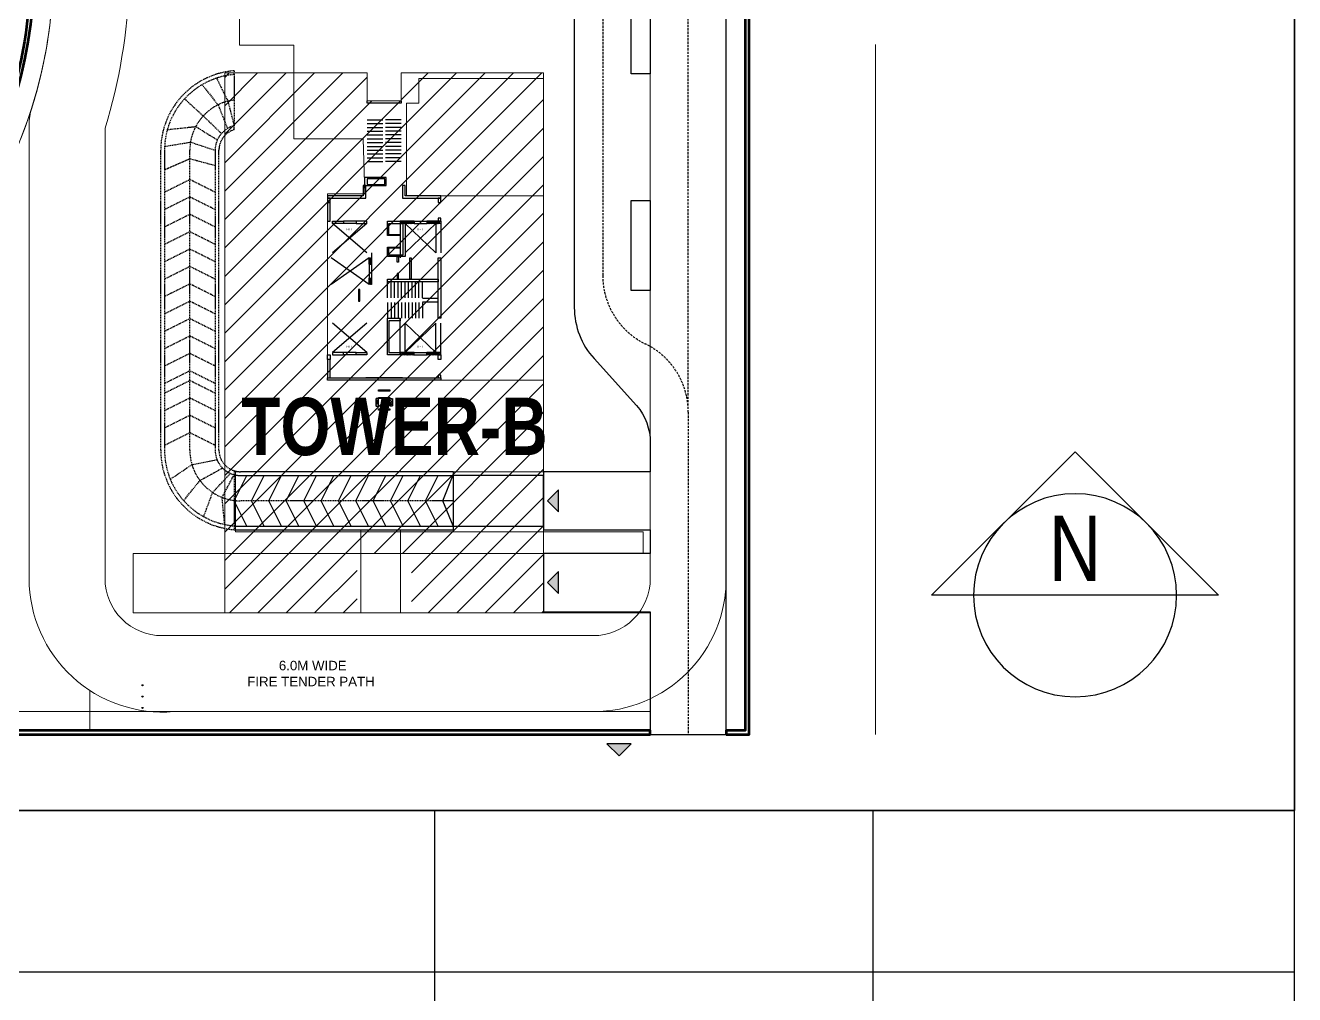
# Model space of a CAD drawing. Header units: millimetres. Extents: x 2061841 to 105821645, y -77612 to 48520811.
# Drawn here: x 2517186 to 2522870, y 31550 to 35890 of the extents above; entities that cross this region are included whole.
import ezdxf
from ezdxf.enums import TextEntityAlignment as Align

# ---------------------------------------------------------------- set-up
doc = ezdxf.new("R2010")
doc.units = ezdxf.units.MM
doc.header["$LTSCALE"] = 10
doc.header["$MEASUREMENT"] = 0
doc.linetypes.add('DASHED', pattern=[0.75, 0.5, -0.25])
doc.linetypes.add('HIDDEN', pattern=[0.375, 0.25, -0.125])
for name, color, linetype in [('A-Parking Bays', 253, 'Continuous'), ('BORDER', 5, 'Continuous'), ('SANCTION-A1 594X841$0$A1_Title Block_A-TITLE', 3, 'Continuous')]:
    doc.layers.add(name, color=color, linetype=linetype)
doc.layers.add('A-Site', color=253, linetype='Continuous', lineweight=9)
doc.layers.add('Layer1', color=253, linetype='Continuous', lineweight=5)
doc.styles.add('1035_Tower Layout$0$WD-50', font='ARIALN.TTF', dxfattribs={"height": 150})
doc.styles.add('SANCTION-A1 594X841$0$A1_Title Block$0$A1_Title Block$0$MAS-TXTL', font='arialbd.ttf')
doc.styles.add('SANCTION-A1 594X841$0$Arial', font='arial.ttf')
doc.styles.add('SANCTION-A1 594X841$0$Standard', font='arial.ttf')
doc.styles.add('WD-500', font='arial.ttf', dxfattribs={"height": 750})

# ---------------------------------------------------------------- blocks, each defined once
blk = doc.blocks.new('SANCTION-A1 594X841$0$dtl-id-e')
at = {"color": 4, "linetype": 'Continuous'}
blk.add_lwpolyline([(0, 6.5), (0, 9.192), (9.192, 0), (0, -9.192), (0, -6.5)], dxfattribs=at)
blk = doc.blocks.new('SANCTION-A1 594X841$0$dtl-id')
at = {"color": 4, "linetype": 'Continuous'}
blk.add_line((-6.5, 0), (6.5, 0), dxfattribs=at)
blk.add_circle((0, 0), 6.5, dxfattribs=at)
at = {"color": 2, "style": 'SANCTION-A1 594X841$0$Standard', "width": 0.8}
blk.add_attdef('99', text='', height=3, dxfattribs=at).set_placement((0, 3.043), align=Align.MIDDLE_CENTER)
at = {"color": 3, "style": 'SANCTION-A1 594X841$0$Standard', "width": 0.8}
blk.add_attdef('A-100', text='', height=2, dxfattribs=at).set_placement((0, -2.483), align=Align.MIDDLE_CENTER)
blk = doc.blocks.new('A$C8e09e99a')
at = {"layer": 'A-Parking Bays', "ltscale": 125, "transparency": 33554483}
h = blk.add_hatch(color=256, dxfattribs=at)
h.dxf.hatch_style = 1
h.paths.add_polyline_path([(-1726, 1733), (1726, 1733), (0, 0)])
at = {"layer": 'A-Parking Bays', "ltscale": 125, "transparency": 33554534}
blk.add_lwpolyline([(-1726, 1733), (1726, 1733), (0, 0), (-1726, 1733)], dxfattribs=at)

msp = doc.modelspace()

# ---------------------------------------------------------------- hatches: boundary and pattern name
h = msp.add_hatch()
h.set_pattern_fill('ANSI37', color=253, scale=0.8505, angle=270)
h.set_pattern_definition([(315, (2502435.241, 56053.8148), (1.90942696, 1.90942696), []), (45, (2502435.241, 56053.8148), (-1.90942696, 1.90942696), [])])
h.paths.add_polyline_path([(2519040.4, 35013.8), (2519040.4, 35002.5), (2518983.7, 35002.5), (2518983.7, 35013.8), (2519040.4, 35013.8)])
h.paths.add_polyline_path([(2518927, 35013.8), (2518927, 35002.5), (2518870.3, 35002.5), (2518870.3, 35013.8), (2518927, 35013.8)])
h = msp.add_hatch()
h.set_pattern_fill('ANSI37', color=253, scale=0.8505)
h.set_pattern_definition([(45, (2285073.2823, 74574.227), (-1.909426958, 1.909426958), []), (135, (2285073.2823, 74574.227), (-1.909426958, -1.909426958), [])])
h.paths.add_polyline_path([(2518737.3, 34821), (2518726, 34821), (2518726, 34849.4), (2518737.3, 34849.4)])
h.paths.add_polyline_path([(2518737.3, 34730.3), (2518726, 34730.3), (2518726, 34758.7), (2518737.3, 34758.7)])
h = msp.add_hatch()
h.set_pattern_fill('ANSI37', color=253, scale=0.8505)
h.set_pattern_definition([(45, (2544412.6613, 39830.925), (-1.90942696, 1.90942696), []), (135, (2544412.6613, 39830.925), (-1.90942696, -1.90942696), [])])
h.paths.add_polyline_path([(2519040.4, 34414.4), (2519040.4, 34425.7), (2518983.7, 34425.7), (2518983.7, 34414.4), (2519040.4, 34414.4)])
h.paths.add_polyline_path([(2518927, 34414.4), (2518927, 34425.7), (2518870.3, 34425.7), (2518870.3, 34414.4), (2518927, 34414.4)])
at = {"layer": 'Layer1'}
h = msp.add_hatch(dxfattribs=at)
h.set_pattern_fill('ANSI31', color=6, scale=28.35)
h.set_pattern_definition([(45, (2313095.84, 75590.35), (-63.647565, 63.647565), [])])
h.paths.add_polyline_path([(2518715.9, 35552.6), (2518715.9, 35677.3), (2518078.4, 35677.3), (2518078.4, 33259.3), (2518670.9, 33259.3), (2518670.9, 33525.7), (2518914.4, 33525.7), (2518914.4, 33259.3), (2519506.8, 33259.3), (2519506.8, 35677.3), (2518869, 35677.3), (2518869, 35552.6)])

# ---------------------------------------------------------------- linework, layer by layer
at = {"color": 253, "linetype": 'DASHED', "ltscale": 2}
for p, q in [((2520154.6, 34157.5, 0), (2520154.6, 38076.7, 0)), ((2519771.8, 37464.9, 0), (2519771.8, 34769.3, 0)), ((2520154.6, 34157.5, 0), (2520154.6, 32715))]:
    msp.add_line(p, q, dxfattribs=at)
at = {"color": 253, "lineweight": 20}
msp.add_line((2520993.7, 32715), (2520993.7, 35805.1), dxfattribs=at)
at = {"color": 253, "linetype": 'DASHED'}
for p, q in [((2518120.7, 35670.1), (2518120.7, 35440.9)), ((2518120.7, 33895.7, 0), (2518120.7, 33633.4))]:
    msp.add_line(p, q, dxfattribs=at)
at = {"color": 253}
for p, q in [((2518715.9, 35541.2), (2518715.9, 35552.6)), ((2518869, 35541.2), (2518715.9, 35541.2)), ((2518869, 35552.6), (2518869, 35541.2)), ((2518715.9, 35467.4, 0), (2518786.8, 35467.4, 0)), ((2518715.9, 35450.4, 0), (2518786.8, 35450.4, 0)), ((2518715.9, 35433.4, 0), (2518786.8, 35433.4, 0)), ((2518715.9, 35416.4, 0), (2518786.8, 35416.4, 0)), ((2518869, 35467.4, 0), (2518798.1, 35467.4, 0)), ((2518869, 35450.4, 0), (2518798.1, 35450.4, 0)), ((2518869, 35433.4, 0), (2518798.1, 35433.4, 0)), ((2518869, 35416.4, 0), (2518798.1, 35416.4, 0)), ((2518715.9, 35399.4, 0), (2518786.8, 35399.4, 0)), ((2518715.9, 35382.4, 0), (2518786.8, 35382.4, 0)), ((2518715.9, 35365.4, 0), (2518786.8, 35365.4, 0)), ((2518869, 35399.4, 0), (2518798.1, 35399.4, 0)), ((2518869, 35382.4, 0), (2518798.1, 35382.4, 0)), ((2518869, 35365.4, 0), (2518798.1, 35365.4, 0)), ((2518715.9, 35348.4, 0), (2518786.8, 35348.4, 0)), ((2518715.9, 35331.3, 0), (2518786.8, 35331.3, 0)), ((2518715.9, 35314.3, 0), (2518786.8, 35314.3, 0)), ((2518869, 35348.4, 0), (2518798.1, 35348.4, 0)), ((2518869, 35331.3, 0), (2518798.1, 35331.3, 0)), ((2518869, 35314.3, 0), (2518798.1, 35314.3, 0)), ((2518715.9, 35297.3, 0), (2518786.8, 35297.3, 0)), ((2518715.9, 35280.3, 0), (2518786.8, 35280.3, 0)), ((2518869, 35297.3, 0), (2518798.1, 35297.3, 0)), ((2518869, 35280.3, 0), (2518798.1, 35280.3, 0)), ((2518714.7, 35002.5, 0), (2518561.6, 34872.1, 0)), ((2518714.7, 34872.1, 0), (2518561.6, 35002.5, 0)), ((2518666.5, 35013.8, 0), (2518609.8, 35013.8, 0)), ((2518666.5, 35002.5, 0), (2518609.8, 35002.5, 0)), ((2518864.6, 35013.8, 0), (2518864.6, 34849.4, 0)), ((2518927, 35013.8, 0), (2518864.6, 35013.8, 0)), ((2518927, 35002.5, 0), (2518864.6, 35002.5, 0)), ((2518887.3, 35002.5, 0), (2518887.3, 34872.1, 0)), ((2518887.3, 35002.5, 0), (2519023.4, 34872.1, 0)), ((2518887.3, 34872.1, 0), (2519023.4, 35002.5, 0)), ((2518927, 35013.8, 0), (2518927, 35002.5, 0)), ((2518927, 35013.8, 0), (2518983.7, 35013.8, 0)), ((2518927, 35002.5, 0), (2518983.7, 35002.5, 0)), ((2519046.1, 35013.8, 0), (2518983.7, 35013.8, 0)), ((2518983.7, 35013.8, 0), (2518983.7, 35002.5, 0)), ((2519046.1, 35002.5, 0), (2518983.7, 35002.5, 0)), ((2519023.4, 35002.5, 0), (2519023.4, 34872.1, 0)), ((2519046.1, 35013.8, 0), (2519046.1, 35002.5, 0)), ((2519046.1, 35002.5, 0), (2519046.1, 34872.1, 0)), ((2518726, 34849.4), (2518555.9, 34730.3, 0)), ((2518726, 34730.3), (2518555.9, 34849.4, 0)), ((2518726, 34821, 0), (2518726, 34849.4)), ((2518737.3, 34821, 0), (2518737.3, 34872.1, 0)), ((2518726, 34821, 0), (2518726, 34758.7, 0)), ((2518726, 34821, 0), (2518737.3, 34821, 0)), ((2518737.3, 34758.7, 0), (2518737.3, 34821, 0)), ((2518726, 34730.3), (2518726, 34758.7, 0)), ((2518726, 34758.7, 0), (2518737.3, 34758.7, 0)), ((2518737.3, 34730.3), (2518737.3, 34758.7, 0)), ((2518808.2, 34670.8), (2518808.2, 34741.7)), ((2518823.8, 34670.8), (2518823.8, 34741.7)), ((2518839.4, 34670.8), (2518839.4, 34741.7)), ((2518855, 34670.8), (2518855, 34741.7)), ((2518870.6, 34670.8), (2518870.6, 34741.7)), ((2518886.2, 34670.8), (2518886.2, 34741.7)), ((2518901.8, 34670.8), (2518901.8, 34741.7)), ((2518917.4, 34670.8), (2518917.4, 34741.7)), ((2518932.9, 34670.8), (2518932.9, 34741.7)), ((2518948.5, 34670.8), (2518948.5, 34741.7)), ((2518964.1, 34670.8), (2518964.1, 34741.7)), ((2518808.2, 34649.7), (2518808.2, 34578.8)), ((2518823.8, 34649.7), (2518823.8, 34578.8)), ((2518839.4, 34649.7), (2518839.4, 34578.8)), ((2518855, 34649.7), (2518855, 34578.8)), ((2518870.6, 34649.7), (2518870.6, 34578.8)), ((2518886.2, 34649.7), (2518886.2, 34578.8)), ((2518901.8, 34649.7), (2518901.8, 34578.8)), ((2518917.4, 34649.7), (2518917.4, 34578.8)), ((2518932.9, 34649.7), (2518932.9, 34578.8)), ((2518948.5, 34649.7), (2518948.5, 34578.8)), ((2518964.1, 34668), (2519034.7, 34668)), ((2518964.1, 34652.4), (2519034.7, 34652.4)), ((2518964.1, 34649.7), (2518964.1, 34578.8)), ((2518864.6, 34414.4), (2518864.6, 34578.8)), ((2518714.7, 34425.7, 0), (2518561.6, 34556.1, 0)), ((2518714.7, 34556.1, 0), (2518561.6, 34425.7, 0)), ((2518887.3, 34425.7), (2518887.3, 34556.1)), ((2518887.3, 34425.7), (2519023.4, 34556.1)), ((2518887.3, 34556.1), (2519023.4, 34425.7)), ((2519023.4, 34425.7), (2519023.4, 34556.1)), ((2519046.1, 34425.7), (2519046.1, 34556.1)), ((2518666.5, 34425.7, 0), (2518609.8, 34425.7, 0)), ((2518666.5, 34414.4, 0), (2518609.8, 34414.4, 0)), ((2518927, 34425.7), (2518864.6, 34425.7)), ((2518927, 34414.4), (2518864.6, 34414.4)), ((2518927, 34414.4), (2518927, 34425.7)), ((2518927, 34425.7), (2518983.7, 34425.7)), ((2518927, 34414.4), (2518983.7, 34414.4)), ((2519046.1, 34425.7), (2518983.7, 34425.7)), ((2518983.7, 34414.4), (2518983.7, 34425.7)), ((2519046.1, 34414.4), (2518983.7, 34414.4)), ((2519046.1, 34414.4), (2519046.1, 34425.7)), ((2518874.7, 34312.2), (2518710.3, 34312.2))]:
    msp.add_line(p, q, dxfattribs=at)
at = {"color": 253, "linetype": 'HIDDEN'}
for p, q in [((2518755.6, 34218.6), (2518767, 34184.7)), ((2518755.6, 34184.6), (2518767, 34218.6)), ((2518829.3, 34218.6), (2518818, 34184.7)), ((2518829.3, 34184.6), (2518818, 34218.6))]:
    msp.add_line(p, q, dxfattribs=at)
at = {"color": 253, "linetype": 'DASHED', "ltscale": 500}
msp.add_line((2519101.3, 33891.4, 0), (2519101.3, 33630.6, 0), dxfattribs=at)
at = {"color": 253, "lineweight": 9, "transparency": 33554483}
for p, q in [((2517710, 32932.3), (2517705.3, 32937.1)), ((2517710, 32932.3), (2517710, 32939.1)), ((2517710, 32932.3), (2517714.8, 32937.1)), ((2517710, 32881.4), (2517705.3, 32886.2)), ((2517710, 32881.4), (2517710, 32888.1)), ((2517710, 32881.4), (2517714.8, 32886.2)), ((2517710, 32830.5), (2517705.3, 32835.2)), ((2517710, 32830.5), (2517710, 32837.2)), ((2517710, 32830.5), (2517714.8, 32835.2))]:
    msp.add_line(p, q, dxfattribs=at)
at = {"lineweight": 15, "ltscale": 10, "transparency": 33554687}
for points in [[(2520324.7, 39576), (2520324.7, 33412.4, -0.414214), (2519729.3, 32817), (2517850.7, 32817, -0.437863), (2517202.2, 33412.4), (2517202.2, 35443.7, -0.076844), (2517214.1, 35520.7, 0.067138), (2517308.5, 36062.1), (2516844.2, 39575.7), (2517187.4, 39575.7), (2517200.5, 39473.4), (2519984.5, 39473.6), (2519984.5, 39576)], [(2517649.5, 36079.1, -0.068902), (2517542.4, 35430.6), (2517542.4, 33412.4, 0.414214), (2517797.5, 33157.2), (2519729.3, 33157.2, 0.414214), (2519984.5, 33412.4), (2519984.5, 38878.2, 0.414214), (2519729.3, 39133.4), (2517536.9, 39133.4, 0.453245), (2517283.9, 38844.8)]]:
    msp.add_lwpolyline(points, format="xyb", close=True, dxfattribs=at)
at = {"color": 253}
msp.add_lwpolyline([(2519644.3, 37577.8), (2519644.3, 34626.3, 0.186161), (2519732.4, 34397.9), (2519922.9, 34187.7, -0.179281), (2519984.5, 34021.4), (2519984.5, 33891.4), (2519506.8, 33891.4), (2519506.8, 33630.6), (2519984.5, 33630.6), (2519984.5, 33525.8), (2519506.8, 33525.1), (2519506.8, 33265.7), (2519984.5, 33263.5), (2519984.5, 32715), (2520324.7, 32715), (2520324.7, 39575.7)], format="xyb", dxfattribs=at)
at = {"color": 253, "lineweight": 9}
msp.add_lwpolyline([(2516846.4, 39558.6), (2517308.5, 36062.1, -0.167265), (2516824.6, 34814.7), (2514517.4, 32817), (2519984.5, 32817), (2519984.5, 32732), (2514289.2, 32732), (2516763.9, 34874.7, 0.165474), (2517223.3, 36058.2), (2516760.6, 39558.6)], format="xyb", close=True, dxfattribs=at)
msp.add_lwpolyline([(2520324.7, 32732), (2520409.7, 32732), (2520409.7, 39558.6), (2520324.7, 39558.6)], close=True, dxfattribs=at)
at = {"lineweight": 15, "ltscale": 10, "transparency": 33554559}
msp.add_lwpolyline([(2517649.5, 36079.1, -0.068902), (2517542.4, 35430.6), (2517542.4, 33412.4, 0.414214), (2517797.5, 33157.2), (2519729.3, 33157.2, 0.414214), (2519984.5, 33412.4), (2519984.5, 38878.2, 0.414214), (2519729.3, 39133.4), (2517536.9, 39133.4, 0.453245), (2517283.9, 38844.8)], format="xyb", close=True, dxfattribs=at)
at = {"color": 253, "lineweight": 9, "transparency": 33554483}
for points in [[(2514517.4, 32817), (2519984.5, 32817), (2519984.5, 33259.3), (2517668.5, 33259.3), (2517668.5, 33525.8), (2518126.4, 33525.8), (2519953.3, 33525.7), (2519953.3, 33622.2), (2518126.4, 33622.2), (2518126.4, 33891.4), (2519506.8, 33891.4), (2519506.8, 34300.9), (2518538.9, 34300.9), (2518538.9, 35136.1), (2518706, 35136.1), (2518698.9, 35382.5), (2518388.6, 35382.5), (2518388.6, 35802), (2518144.8, 35802), (2518144.8, 36738.1)], [(2517474.3, 32912), (2517474.3, 32912), (2517474.3, 32732), (2515049.6, 32732), (2515049.6, 32984.6), (2514766.1, 32984.6), (2514766.1, 32896.4)]]:
    msp.add_lwpolyline(points, dxfattribs=at)
at = {"color": 253, "elevation": 0}
for points in [[(2519899.4, 36617.8), (2519984.5, 36617.8), (2519984.5, 35672.8), (2519899.4, 35672.8)], [(2518704.7, 35172.6), (2518801, 35172.6), (2518801, 35209.4), (2518704.7, 35209.4)], [(2518716.1, 35178.3), (2518795.3, 35178.3), (2518795.3, 35203.8), (2518716.1, 35203.8)], [(2518609.8, 35002.5), (2518561.6, 35002.5), (2518561.6, 35013.8), (2518609.8, 35013.8)], [(2518666.5, 35002.5), (2518714.7, 35002.5), (2518714.7, 35013.8), (2518666.5, 35013.8)], [(2518609.8, 34425.7), (2518561.6, 34425.7), (2518561.6, 34414.4), (2518609.8, 34414.4)], [(2518666.5, 34425.7), (2518714.7, 34425.7), (2518714.7, 34414.4), (2518666.5, 34414.4)]]:
    msp.add_lwpolyline(points, close=True, dxfattribs=at)
at = {"color": 253, "lineweight": 9, "transparency": 33554483}
msp.add_lwpolyline([(2517308.5, 36062.1, -0.166689), (2516827.6, 34818.3)], format="xyb", dxfattribs=at)
at = {"color": 253, "linetype": 'DASHED', "elevation": 0}
for points in [[(2518120.7, 33631.7, -0.391135), (2517791.8, 33987.8), (2517791.8, 35331.1, -0.39117), (2518120.7, 35687.2), (2518120.7, 35670.1, 0.390024), (2517808.8, 35331.1), (2517808.9, 33987.8, 0.389989), (2518120.7, 33648.8)], [(2518120.7, 33762.8, -0.377976), (2517922.3, 33987.8), (2517922.2, 35331.1, -0.378022), (2518120.7, 35556.1)], [(2518120.7, 33895.7, -0.329283), (2518052.7, 33987.8), (2518052.6, 35331.1, -0.329371), (2518120.7, 35423.2), (2518120.7, 35440.9, 0.342107), (2518035.6, 35331.1), (2518035.7, 33987.8, 0.34203), (2518120.7, 33878, 0.34203)], [(2519101.3, 33761), (2518149.1, 33761, -0.031325), (2518120.7, 33762.8)]]:
    msp.add_lwpolyline(points, format="xyb", dxfattribs=at)
at = {"color": 253, "linetype": 'DASHED'}
for points in [[(2518041.9, 35654), (2518092.4, 35550.7), (2518120.7, 35440.9)], [(2517976.8, 35624.5), (2518048.6, 35534.5), (2518090.9, 35428.5)], [(2517818.5, 35423.3), (2517948.6, 35437.3), (2518045.6, 35377.5)], [(2517811.7, 35348.6), (2517925.2, 35367.6), (2518035.6, 35331.1)], [(2517811.7, 35245.3), (2517922.2, 35293.4), (2518035.6, 35263.3)]]:
    msp.add_lwpolyline(points, dxfattribs=at)
at = {"color": 253, "lineweight": 9, "transparency": 33554483}
msp.add_lwpolyline([(2519506.8, 35651.8), (2518947.1, 35651.8), (2518947.1, 35541.2), (2518893.1, 35541.2), (2518893.1, 35127.6), (2519506.8, 35127.6)], close=True, dxfattribs=at)
at = {"color": 253, "linetype": 'DASHED', "elevation": 0}
for points in [[(2517898.7, 35561.4), (2517982.1, 35484.6), (2518064, 35406.1)], [(2518035.6, 35142.9), (2517922.2, 35199.6), (2517808.8, 35142.9)], [(2518035.6, 35065), (2517922.2, 35121.7), (2517808.8, 35065)], [(2518035.6, 34987.2), (2517922.2, 35043.9), (2517808.8, 34987.2)], [(2518035.6, 34909.3), (2517922.2, 34966), (2517808.8, 34909.3)], [(2518035.6, 34831.5), (2517922.2, 34888.1), (2517808.8, 34831.4)], [(2518035.6, 34753.6), (2517922.2, 34810.3), (2517808.8, 34753.6)], [(2518035.6, 34675.7), (2517922.2, 34732.4), (2517808.8, 34675.7)], [(2518035.6, 34597.9), (2517922.2, 34654.6), (2517808.8, 34597.9)], [(2518035.6, 34520), (2517922.2, 34576.7), (2517808.8, 34520)], [(2518035.6, 34442.2), (2517922.2, 34498.9), (2517808.8, 34442.2)], [(2518035.7, 34364.3), (2517922.2, 34421), (2517808.8, 34364.3)], [(2518035.7, 34286.4), (2517922.3, 34343.1), (2517808.9, 34286.4)], [(2518035.6, 34242.6), (2517922.2, 34299.3), (2517808.8, 34242.6)], [(2518035.7, 34164.8), (2517922.2, 34221.4), (2517808.8, 34164.7)], [(2518035.7, 34086.9), (2517922.3, 34143.6), (2517808.9, 34086.9)], [(2518035.7, 34009), (2517922.3, 34065.7), (2517808.9, 34009)], [(2517834.6, 33857.9), (2517930, 33922.2), (2518043.9, 33945.4)], [(2517894.7, 33761.9), (2517967.2, 33852.3), (2518068.6, 33907.9)], [(2517984.2, 33690.2), (2518024.3, 33798.4), (2518103.9, 33883.8)], [(2518078.2, 33655.1), (2518066.7, 33776.5), (2518120.7, 33878)]]:
    msp.add_lwpolyline(points, dxfattribs=at)
at = {"color": 253}
for points in [[(2518538.9, 35115.9), (2518710.3, 35115.9), (2518710.3, 35172.6), (2518698.9, 35172.6), (2518698.9, 35127.2), (2518538.9, 35127.2), (2518538.9, 35115.9)], [(2518808.2, 34954.3), (2518808.2, 35013.8), (2518887.3, 35013.8), (2518887.3, 34855.1), (2518808.2, 34855.1), (2518808.2, 34891.9)], [(2518813.9, 34954.3), (2518813.9, 35002.5), (2518876, 35002.5), (2518876, 34860.7), (2518813.9, 34860.7), (2518813.9, 34891.9)]]:
    msp.add_lwpolyline(points, dxfattribs=at)
for points in [[(2519046.1, 35115.9), (2519046.1, 35127.2), (2518886, 35127.2), (2518886, 35172.6), (2518874.7, 35172.6), (2518874.7, 35115.9)], [(2518550.2, 35115.9), (2518538.9, 35115.9), (2518538.9, 35097.5), (2518550.2, 35097.5)], [(2518538.9, 35097.5), (2518538.9, 35013.8), (2518550.2, 35013.8), (2518550.2, 35097.5)], [(2519046.1, 35115.9), (2519034.7, 35115.9), (2519034.7, 35097.5), (2519046.1, 35097.5)], [(2519899.4, 35105.8), (2519984.5, 35105.8), (2519984.5, 34703.7), (2519899.4, 34703.7)], [(2519034.7, 35026.6), (2519034.7, 35013.8), (2519046.1, 35013.8), (2519046.1, 35026.6)], [(2518808.2, 34954.3), (2518864.6, 34954.3), (2518864.6, 34948.6), (2518808.2, 34948.6)], [(2518808.2, 34897.6), (2518864.6, 34897.6), (2518864.6, 34891.9), (2518808.2, 34891.9)], [(2518856.4, 34829.6), (2518850.7, 34829.6), (2518850.7, 34855.1), (2518856.4, 34855.1)], [(2518913.1, 34753), (2518907.4, 34753), (2518907.4, 34849.4), (2518913.1, 34849.4)], [(2519034.7, 34849.4), (2519046.1, 34849.4), (2519046.1, 34578.8), (2519034.7, 34578.8)], [(2519034.7, 34741.7), (2518808.2, 34741.7), (2518808.2, 34753), (2519034.7, 34753)], [(2518856.4, 34778.5), (2518850.7, 34778.5), (2518850.7, 34753), (2518856.4, 34753)], [(2518677.8, 34655.3), (2518683.5, 34655.3), (2518683.5, 34707.6), (2518677.8, 34707.6)], [(2518864.6, 34414.4), (2518808.2, 34414.4), (2518808.2, 34578.8), (2518864.6, 34578.8), (2518864.6, 34567.5), (2518813.9, 34567.5), (2518813.9, 34425.7), (2518864.6, 34425.7)], [(2518538.9, 34394.4), (2518538.9, 34414.3), (2518550.2, 34414.3), (2518550.2, 34394.4)], [(2518550.2, 34394.4), (2518538.9, 34394.4), (2518538.9, 34312.2), (2518550.2, 34312.2)], [(2519034.7, 34394.4), (2519034.7, 34414.3), (2519046.1, 34414.3), (2519046.1, 34394.4)], [(2519046.1, 34300.9), (2518538.9, 34300.9), (2518538.9, 34312.2), (2519046.1, 34312.2)], [(2519046.1, 34323.5), (2519034.7, 34323.5), (2519034.7, 34312.2), (2519046.1, 34312.2)], [(2518818, 34252.7), (2518767, 34252.7), (2518767, 34258.3), (2518818, 34258.3)], [(2518818, 34218.6), (2518767, 34218.6), (2518767, 34224.3), (2518818, 34224.3)], [(2518818, 34167.6), (2518767, 34167.6), (2518767, 34173.3), (2518818, 34173.3)]]:
    msp.add_lwpolyline(points, close=True, dxfattribs=at)
at = {"color": 253, "linetype": 'HIDDEN'}
for points in [[(2518767, 34218.6), (2518755.6, 34218.6), (2518755.6, 34184.6), (2518767, 34184.6)], [(2518818, 34218.6), (2518829.3, 34218.6), (2518829.3, 34184.6), (2518818, 34184.6)]]:
    msp.add_lwpolyline(points, close=True, dxfattribs=at)
at = {"color": 253, "linetype": 'DASHED', "ltscale": 500, "elevation": 0}
for points in [[(2519101.3, 33891.4), (2518149.1, 33891.4, -0.074731), (2518120.7, 33895.7)], [(2518120.7, 33878, 0.06322), (2518149.1, 33874.4), (2519101.3, 33874.4)], [(2518119.3, 33631.9, 0.020849), (2518149.1, 33630.6), (2519101.3, 33630.6)], [(2518120.7, 33648.8, 0.020849), (2518149.1, 33647.6), (2519101.3, 33647.6)]]:
    msp.add_lwpolyline(points, format="xyb", dxfattribs=at)
for points in [[(2518177.4, 33647.6), (2518120.7, 33761), (2518177.4, 33874.4)], [(2518255.3, 33647.6), (2518198.6, 33761), (2518255.3, 33874.4)], [(2518333.1, 33647.6), (2518276.4, 33761), (2518333.1, 33874.4)], [(2518411, 33647.6), (2518354.3, 33761), (2518411, 33874.4)], [(2518488.9, 33647.6), (2518432.2, 33761), (2518488.9, 33874.4)], [(2518566.7, 33647.6), (2518510, 33761), (2518566.7, 33874.4)], [(2518644.6, 33647.6), (2518587.9, 33761), (2518644.6, 33874.4)], [(2518722.4, 33647.6), (2518665.7, 33761), (2518722.4, 33874.4)], [(2518800.3, 33647.6), (2518743.6, 33761), (2518800.3, 33874.4)], [(2518878.1, 33647.6), (2518821.5, 33761), (2518878.2, 33874.4)], [(2518956, 33647.6), (2518899.3, 33761), (2518956, 33874.4)], [(2519033.9, 33647.6), (2518977.2, 33761), (2519033.9, 33874.4)], [(2519101.3, 33648.8), (2519055, 33761), (2519101.3, 33878)]]:
    msp.add_lwpolyline(points, dxfattribs=at)
msp.add_lwpolyline([(2519101.3, 33647.6), (2519506.8, 33647.6), (2519506.8, 33874.4), (2519101.3, 33874.4)], close=True, dxfattribs=at)
at = {"color": 253, "linetype": 'DASHED', "ltscale": 2}
for centre, start, end in [((2520112, 34769.3, 0), 180, 244.056), ((2519814.4, 34157.5, 0), 0, 64.056)]:
    msp.add_arc(centre, 340.2, start, end, dxfattribs=at)
at = {"layer": 'A-Site', "color": 6, "lineweight": 60}
msp.add_lwpolyline([(2516847.2, 39558.6), (2516845.1, 39575.7), (2516741.2, 39575.7), (2517206.2, 36057.5, -0.165102), (2516751.7, 34886.6), (2514243.6, 32715), (2519984.5, 32715), (2519984.5, 32732), (2514289.2, 32732), (2516763.9, 34874.7, 0.165474), (2517223.3, 36058.2), (2516760.6, 39558.6)], format="xyb", close=True, dxfattribs=at)
msp.add_lwpolyline([(2520324.7, 32715), (2520426.7, 32715), (2520426.7, 39575.7), (2520324.7, 39575.7), (2520324.7, 39558.6), (2520409.7, 39558.6), (2520409.7, 32732), (2520324.7, 32732)], close=True, dxfattribs=at)
at = {"layer": 'BORDER', "color": 4}
for p, q in [((2511370.4, 32374.9), (2522870.4, 32374.9)), ((2511370.4, 32374.9), (2522870.4, 32374.9)), ((2522870.4, 32374.9), (2511467.3, 32374.9)), ((2519017.4, 32374.9), (2519017.4, 30223.8)), ((2520981.4, 32374.9), (2520981.4, 30223.8)), ((2511370.4, 31651.8), (2522870.4, 31651.8))]:
    msp.add_line(p, q, dxfattribs=at)
at = {"layer": 'BORDER'}
msp.add_line((2511370.4, 32374.9), (2522870.4, 32374.9), dxfattribs=at)
for points in [[(2432870.4, -2789.9), (2522870.4, -2789.9), (2522870.4, 57210.1), (2432870.4, 57210.1)], [(2522870.4, 39661.1), (2522870.4, 32374.9), (2511370.4, 32374.9), (2511370.4, 39661.1)]]:
    msp.add_lwpolyline(points, close=True, dxfattribs=at)
at = {"layer": 'Layer1', "color": 1}
msp.add_lwpolyline([(2518715.9, 35552.6), (2518715.9, 35677.3), (2518078.4, 35677.3), (2518078.4, 33259.3), (2518688.2, 33259.3), (2518688.2, 33630.6), (2518865.6, 33630.6), (2518865.6, 33259.3), (2519506.8, 33259.3), (2519506.8, 35677.3), (2518869, 35677.3), (2518869, 35552.6), (2518715.9, 35552.6)], dxfattribs=at)

# ---------------------------------------------------------------- block references
at = {"xscale": 69.95053123922347, "yscale": 69.95053123922347, "zscale": 69.95053123922347, "rotation": 90}
msp.add_blockref('SANCTION-A1 594X841$0$dtl-id-e', (2521887.2, 33338), dxfattribs=at)
at = {"color": 253, "ltscale": 125, "xscale": -0.02834999999999968, "yscale": 0.02834999999999968, "zscale": 0.02834999999999968, "rotation": 270}
for p in [(2519523.7, 33761, 0), (2519523.7, 33395.4)]:
    msp.add_blockref('A$C8e09e99a', p, dxfattribs=at)
ref = msp.add_blockref('SANCTION-A1 594X841$0$dtl-id', (2521887.2, 33338), dxfattribs=dict(xscale=-69.95053123922342, yscale=69.95053123922342, zscale=69.95053123922342))
ref.add_attrib('99', 'N', dxfattribs={"color": 2, "height": 291.5, "style": 'SANCTION-A1 594X841$0$Arial', "width": 0.8}).set_placement((2521887.2, 33548.1), align=Align.MIDDLE_CENTER)
at = {"color": 253, "ltscale": 125, "xscale": -0.03149999999999965, "yscale": 0.03149999999999965, "zscale": 0.03149999999999965}
msp.add_blockref('A$C8e09e99a', (2519844.9, 32618.8), dxfattribs=at)

# ---------------------------------------------------------------- texts
at = {"style": 'WD-500'}
for s, height, p in [('6.0M WIDE', 42.52, (2518320.9, 33002.1, 26.1)), ('FIRE TENDER PATH', 42.525, (2518179.3, 32930.5, 26.1))]:
    msp.add_text(s, height=height, dxfattribs=at).set_placement(p)
at = {"color": 253, "char_height": 9.92, "width": 31.851, "rotation": 180, "style": '1035_Tower Layout$0$WD-50'}
for insert, attachment_point in [((2518618.5, 34971.9, 0), 3), ((2518618.5, 34456.3, 0), 9)]:
    msp.add_mtext('LIFT', dxfattribs=dict(at, insert=insert, attachment_point=attachment_point))
at = {"color": 253, "char_height": 9.92, "width": 31.851, "style": '1035_Tower Layout$0$WD-50'}
for insert, attachment_point in [((2518966.4, 34971.9), 9), ((2518966.4, 34456.3, 0), 3)]:
    msp.add_mtext('LIFT', dxfattribs=dict(at, insert=insert, attachment_point=attachment_point))
at = {"layer": 'SANCTION-A1 594X841$0$A1_Title Block_A-TITLE', "linetype": 'ByBlock', "style": 'SANCTION-A1 594X841$0$A1_Title Block$0$A1_Title Block$0$MAS-TXTL', "width": 0.8}
msp.add_text('TOWER-B', height=257.02, dxfattribs=at).set_placement((2518152.8, 33965.6))

doc.saveas('drawing.dxf')
